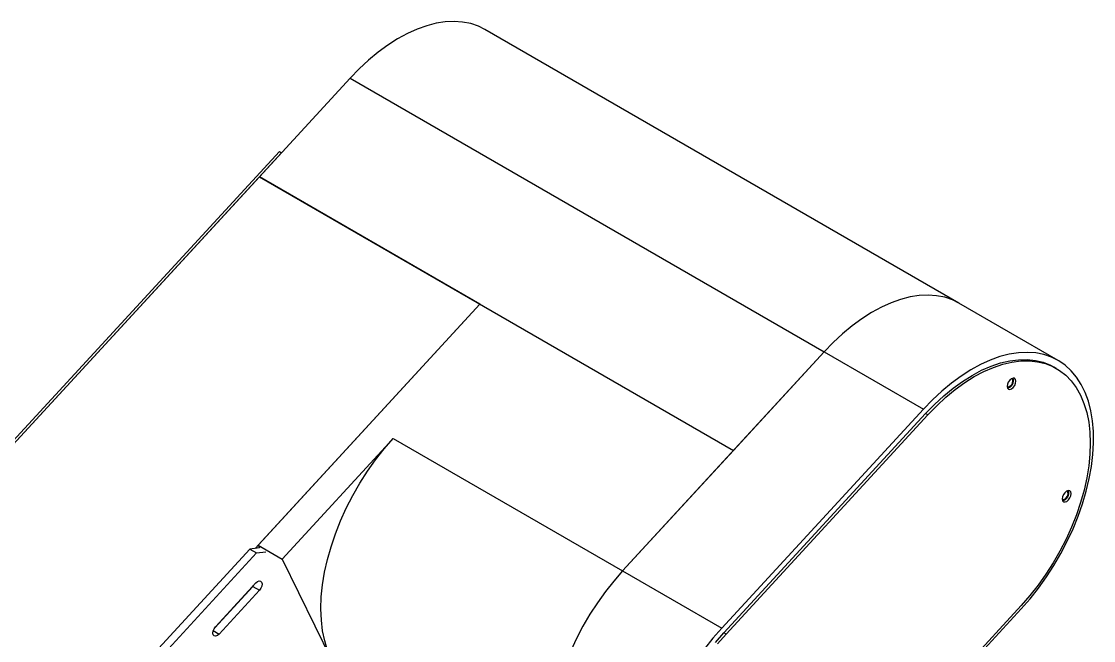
# Model space of a CAD drawing. Header units: millimetres. Extents: x 0.015 to 0.589, y 0.005 to 0.415.
# Drawn here: x 0.36553 to 0.39991, y 0.18786 to 0.20772 of the extents above; entities that cross this region are included whole.
import ezdxf

# ---------------------------------------------------------------- set-up
doc = ezdxf.new("R2010")
doc.units = ezdxf.units.MM

msp = doc.modelspace()

# ---------------------------------------------------------------- linework, layer by layer
at = {"color": 7, "linetype": 'Continuous', "lineweight": 25}
for p, q in [((0.3955932984631472, 0.1986831550631615), (0.380390502667637, 0.2074595422652552)), ((0.3760707950674193, 0.2058987732209159), (0.3731595946570674, 0.2027348924286254)), ((0.3760707950674193, 0.2058987732209159), (0.3912735908629296, 0.1971223860188219)), ((0.3738005107459235, 0.2035491059167765), (0.3585975752696411, 0.1870266173348147)), ((0.3738712214240422, 0.2035082855111853), (0.3586682859477597, 0.1869857969292236)), ((0.3738005107459235, 0.2035491059167765), (0.3738712214240422, 0.2035082855111853)), ((0.3586035926053074, 0.1869154884671728), (0.3731595946570674, 0.2027348924286254)), ((0.3731595946570674, 0.2027348924286254), (0.3883623904525776, 0.1939585052265313)), ((0.3802306624689326, 0.1986528518695121), (0.3731595946570674, 0.2027348924286254)), ((0.3802306624689326, 0.1986528518695121), (0.3730196535926498, 0.1908159566851131)), ((0.3802306624689329, 0.1986528518695117), (0.3731143947991836, 0.1909189210439127)), ((0.3802306624689329, 0.1986528518695117), (0.3883623904525781, 0.1939585052265313)), ((0.3987752789784872, 0.1968462368115601), (0.3955932984631478, 0.1986831550631611)), ((0.3912735908629301, 0.1971223860188218), (0.3848042566177035, 0.1900915398137318)), ((0.3912735908629296, 0.1971223860188219), (0.3883623904525776, 0.1939585052265313)), ((0.3912735908629301, 0.1971223860188218), (0.3944555713782696, 0.1952854677672207)), ((0.3987209998150264, 0.1965889041903738), (0.3986502891369078, 0.1966297245959649)), ((0.3944555713782696, 0.1952854677672207), (0.387986237133043, 0.1882546215621307)), ((0.3880575976369279, 0.1881090533940055), (0.3945269318821545, 0.1951398995990955)), ((0.3881283083150465, 0.1880682329884144), (0.3945976425602731, 0.1950990791935044)), ((0.3945976425602731, 0.1950990791935044), (0.3945269318821545, 0.1951398995990955)), ((0.3774503460933634, 0.1943368619952098), (0.3738922122584888, 0.1904698965824102)), ((0.3774503460933634, 0.1943368619952098), (0.3848042566177035, 0.1900915398137317)), ((0.3883623904525781, 0.1939585052265313), (0.3848042566177035, 0.1900915398137317)), ((0.3731143947991836, 0.1909189210439127), (0.3738922122584888, 0.1904698965824102)), ((0.3731143947991836, 0.1909189210439127), (0.3731561968145417, 0.1908336491852748)), ((0.3657385636738311, 0.183060669122593), (0.3728548313435804, 0.190794599948192)), ((0.3659506957081871, 0.1829382079058196), (0.3730669633779363, 0.1906721387314186)), ((0.3731561968145416, 0.1908336491852748), (0.3728548313435804, 0.190794599948192)), ((0.3728548313435804, 0.190794599948192), (0.3730669633779363, 0.1906721387314186)), ((0.3730669633779363, 0.1906721387314186), (0.3733683288488976, 0.1907111879685014)), ((0.3738922122584888, 0.1904698965824102), (0.3754621433439573, 0.1872673968836558)), ((0.3848042566177035, 0.1900915398137318), (0.387986237133043, 0.1882546215621307)), ((0.3717234144305982, 0.1882708702883027), (0.3729452555538517, 0.1895987622628113)), ((0.3717493439329464, 0.1883030408740202), (0.3730432107819918, 0.1897092101150382)), ((0.3731573875882077, 0.1894763010460379), (0.3718635207391623, 0.1880701318050199)), ((0.3729452555538517, 0.1895987622628113), (0.3729711850561996, 0.1896309328485284)), ((0.3729452555538517, 0.1895987622628113), (0.3731573875882077, 0.1894763010460379)), ((0.3726103136712905, 0.1892387392918289), (0.3726112122131286, 0.1892357253156646)), ((0.3724036399643237, 0.1890101366379937), (0.372401985965029, 0.1890123295860598)), ((0.3975947837234403, 0.1889852161322459), (0.3911254494782137, 0.1819543699271559)), ((0.39112609930398, 0.1818496221646218), (0.3975954335492066, 0.1888804683697119)), ((0.3881283083150465, 0.1880682329884144), (0.3880575976369279, 0.1881090533940055))]:
    msp.add_line(p, q, dxfattribs=at)
at = {"color": 8, "linetype": 'Continuous', "lineweight": 25}
msp.add_line((0.3716770363743876, 0.1881777869373004), (0.3718635207391623, 0.1880701318050199), dxfattribs=at)
at = {"color": 7, "linetype": 'Continuous', "lineweight": 25, "flags": 128}
for points in [[(0.380390502667637, 0.2074595422652553), (0.3801823059341514, 0.2075627729037301), (0.3799371949012199, 0.2076464136545789), (0.3796771903872279, 0.2076979508471438), (0.3794039786212206, 0.2077170502429548), (0.3791193314863404, 0.2077035879751007), (0.3788250950284853, 0.2076576513515547), (0.3785231774839922, 0.2075795382889477), (0.3782155369039923, 0.2074697553804652), (0.3779041684556986, 0.2073290146103959), (0.37759109148298, 0.2071582287366403), (0.3772783364101422, 0.2069585053711258), (0.3769679315738464, 0.2067311397965176), (0.3766618900685683, 0.2064776065658147), (0.3763621966909072, 0.2061995499393068), (0.3760707950674193, 0.2058987732209159)], [(0.3955932984631478, 0.1986831550631611), (0.3953851017296622, 0.198786385701636), (0.3951399906967307, 0.1988700264524848), (0.3948799861827387, 0.1989215636450498), (0.3946067744167314, 0.1989406630408607), (0.3943221272818512, 0.1989272007730067), (0.3940278908239961, 0.1988812641494606), (0.393725973279503, 0.1988031510868537), (0.3934183326995032, 0.1986933681783712), (0.3931069642512094, 0.1985526274083018), (0.3927938872784908, 0.1983818415345462), (0.3924811322056529, 0.1981821181690316), (0.3921707273693572, 0.1979547525944235), (0.3918646858640791, 0.1977012193637206), (0.391564992486418, 0.1974231627372127), (0.3912735908629301, 0.1971223860188218)], [(0.3955932984631475, 0.1986831550631611), (0.3953851017296618, 0.1987863857016363), (0.3951399906967303, 0.1988700264524851), (0.3948799861827383, 0.1989215636450501), (0.3946067744167309, 0.198940663040861), (0.3943221272818508, 0.198927200773007), (0.3940278908239956, 0.1988812641494609), (0.3937259732795025, 0.198803151086854), (0.3934183326995027, 0.1986933681783715), (0.3931069642512089, 0.1985526274083021), (0.3927938872784903, 0.1983818415345465), (0.3924811322056524, 0.1981821181690319), (0.3921707273693567, 0.1979547525944238), (0.3918646858640785, 0.1977012193637209), (0.3915649924864175, 0.1974231627372129), (0.3912735908629296, 0.1971223860188219)], [(0.3975954335492066, 0.1888804683697119), (0.3978766535671732, 0.1892020145275495), (0.3981458681598888, 0.1895422447746127), (0.3984013313674136, 0.1898989525871924), (0.3986413864128175, 0.1902698245782439), (0.3988644764470143, 0.1906524555005899), (0.3990691546455257, 0.1910443638458714), (0.3992540935916926, 0.1914430079380816), (0.3994180938854824, 0.1918458024173104), (0.3995600919220578, 0.1922501350067948), (0.3996791667896623, 0.1926533834545369), (0.3997745462420869, 0.193052932539614), (0.3998456117069823, 0.1934461910328896), (0.3998919022975387, 0.1938306085021293), (0.3999131178015133, 0.1942036918525318), (0.3999091206282215, 0.1945630214954061), (0.3998799367008662, 0.1949062670401317), (0.399825755288415, 0.1952312024076371), (0.3997469277781187, 0.1955357202673761), (0.3996439653966302, 0.1958178457041752), (0.3995175358945035, 0.1960757490263161), (0.3993684592155747, 0.1963077576317892), (0.3991977021793121, 0.196512366855759), (0.3990063722106209, 0.196688249728893), (0.3987957101577673, 0.1968342655832672), (0.3985670822450017, 0.1969494674500349), (0.3983219712120702, 0.1970331082008837), (0.3980619666980781, 0.1970846453934487), (0.3977887549320708, 0.1971037447892596), (0.3975041077971907, 0.1970902825214056), (0.3972098713393356, 0.1970443458978595), (0.3969079537948424, 0.1969662328352526), (0.3966003132148426, 0.1968564499267701), (0.3962889447665489, 0.1967157091567008), (0.3959758677938303, 0.1965449232829451), (0.3956631127209924, 0.1963451999174305), (0.3953527078846967, 0.1961178343428224), (0.3950466663794185, 0.1958643011121195), (0.3947469730017575, 0.1955862444856116), (0.3944555713782696, 0.1952854677672207)], [(0.3945269318821545, 0.1951398995990955), (0.3948125227889525, 0.1954342750338844), (0.3951063995768745, 0.1957057576439188), (0.3954065547694718, 0.1959524929276926), (0.3957109380024257, 0.1961727954330313), (0.3960174700296145, 0.1963651602704396), (0.3963240569264732, 0.1965282733930227), (0.3966286043936211, 0.1966610205727587), (0.3969290320630506, 0.1967624950118063), (0.3972232877091498, 0.196832003536853), (0.3975093612674847, 0.196869071334192), (0.3977852985655769, 0.1968734451931812), (0.3980492146718838, 0.1968450952359287), (0.3982993067717918, 0.196784215121389), (0.3985338664826686, 0.196691220722476), (0.3986502891369078, 0.1966297245959649)], [(0.3945976425602731, 0.1950990791935044), (0.3948832334670711, 0.1953934546282932), (0.3951771102549931, 0.1956649372383277), (0.3954772654475904, 0.1959116725221015), (0.3957816486805443, 0.1961319750274402), (0.3960881807077332, 0.1963243398648485), (0.3963947676045918, 0.1964874529874316), (0.3966993150717397, 0.1966202001671677), (0.3969997427411692, 0.1967216746062153), (0.3972939983872685, 0.1967911831312619), (0.3975800719456034, 0.1968282509286009), (0.3978560092436956, 0.1968326247875901), (0.3981199253500025, 0.1968042748303376), (0.3983700174499105, 0.1967433947157979), (0.3986045771607873, 0.196650400316885), (0.3988220022019672, 0.1965259268796384), (0.3990208073399528, 0.196370824683849), (0.3991996345340658, 0.1961861532347857), (0.3993572622132422, 0.1959731740256997), (0.3994926136206008, 0.1957333419205475), (0.3996047641687848, 0.1954682952157935), (0.3996929477558309, 0.1951798444491853), (0.3997565619984226, 0.1948699600319438), (0.3997951723467791, 0.1945407587888576), (0.3998085150530707, 0.1941944894982226), (0.3997964989730841, 0.1938335175304062), (0.3997592061888297, 0.1934603086899695), (0.3996968914478384, 0.1930774123717213), (0.3996099804229775, 0.1926874441457671), (0.3994990668046734, 0.1922930678905128), (0.399364908245404, 0.1918969775956739), (0.3992084211841642, 0.1915018789595945), (0.399030674586258, 0.1911104709065837), (0.3988328826411817, 0.1907254271505263), (0.3986163964684787, 0.1903493779307052), (0.3983826948882225, 0.1899848920446008), (0.3981333743191768, 0.1896344593003989), (0.3978701378736356, 0.1893004735090766), (0.3975947837234403, 0.1889852161322459)], [(0.3972244414490481, 0.1962135182677567), (0.3971792729042993, 0.1961508419269855), (0.3971496720529001, 0.1960799783437196), (0.3971401453561437, 0.1960117158561312), (0.3971521431672516, 0.1959564468091547), (0.3971838389282429, 0.1959225854141772), (0.3972304072468296, 0.1959152867616296), (0.3972847585186496, 0.1959356620051998), (0.397338618255264, 0.1959806091987563), (0.3973837868000129, 0.1960432855395275), (0.397413387651412, 0.1961141491227935), (0.3974229143481684, 0.1961824116103818), (0.3974109165370606, 0.1962376806573582), (0.3973792207760692, 0.1962715420523358), (0.3973326524574826, 0.1962788407048835), (0.3972783011856625, 0.1962584654613132), (0.3972244414490481, 0.1962135182677567)], [(0.3754621433439573, 0.1872673968836558), (0.3753446522934789, 0.1875450648600647), (0.375252269488002, 0.1878472513774638), (0.375185625995763, 0.1881718921955263), (0.3751451770593895, 0.1885167696882833), (0.3751311989861317, 0.188879527992758), (0.3751437872604034, 0.189257689101899), (0.375182855891527, 0.1896486697918803), (0.3752481380011369, 0.1900497992681403), (0.3753391876462293, 0.1904583374096161), (0.3754553828654051, 0.1908714934865492), (0.3755959299274968, 0.1912864452239995), (0.3757598687535576, 0.1917003580808446), (0.3759460794751737, 0.1921104046125701), (0.3761532900843012, 0.1925137837855827), (0.376380085122371, 0.1929077401111096), (0.376624915349306, 0.1932895824679809), (0.3768861083264016, 0.1936567024857161), (0.377161879840778, 0.1940065923623395), (0.3774503460933634, 0.1943368619952098)], [(0.3989941819453944, 0.1926034276982517), (0.3989490134006456, 0.1925407513574804), (0.3989194125492464, 0.1924698877742145), (0.39890988585249, 0.1924016252866261), (0.3989218836635978, 0.1923463562396497), (0.3989535794245892, 0.1923124948446721), (0.3990001477431759, 0.1923051961921245), (0.399054499014996, 0.1923255714356948), (0.3991083587516103, 0.1923705186292513), (0.3991535272963592, 0.1924331949700226), (0.3991831281477584, 0.1925040585532885), (0.3991926548445147, 0.1925723210408769), (0.3991806570334069, 0.1926275900878533), (0.3991489612724156, 0.1926614514828309), (0.3991023929538289, 0.1926687501353785), (0.3990480416820088, 0.1926483748918082), (0.3989941819453944, 0.1926034276982517)], [(0.3848042566177035, 0.1900915398137317), (0.384523036599737, 0.1897699936558941), (0.3842538220070214, 0.1894297634088309), (0.3839983587994965, 0.1890730555962512), (0.3837583037540926, 0.1887021836051997), (0.3835352137198957, 0.1883195526828538), (0.3833305355213845, 0.1879276443375722), (0.3831455965752175, 0.187529000245362)], [(0.3848042566177035, 0.1900915398137318), (0.3845230365997369, 0.1897699936558941), (0.3842538220070213, 0.1894297634088309), (0.3839983587994965, 0.1890730555962512), (0.3837583037540926, 0.1887021836051997), (0.3835352137198957, 0.1883195526828538), (0.3833305355213844, 0.1879276443375722), (0.3831455965752174, 0.187529000245362)], [(0.3730432107819918, 0.1897092101150382), (0.3730970705186061, 0.1897541573085947), (0.3731514217904262, 0.189774532552165), (0.3731979901090128, 0.1897672338996174), (0.3732296858700042, 0.1897333725046398), (0.373241683681112, 0.1896781034576634), (0.3732321569843556, 0.1896098409700751), (0.3732025561329564, 0.1895389773868092), (0.3731573875882077, 0.1894763010460379)], [(0.3718635207391623, 0.1880701318050199), (0.371809661002548, 0.1880251846114633), (0.3717553097307279, 0.1880048093678931), (0.3717087414121412, 0.1880121080204407), (0.3716770456511498, 0.1880459694154182), (0.371665047840042, 0.1881012384623947), (0.3716745745367983, 0.1881695009499831), (0.3717041753881975, 0.188240364533249), (0.3717493439329464, 0.1883030408740202)], [(0.387986237133043, 0.1882546215621307), (0.3877050171150764, 0.1879330754042931), (0.3874358025223608, 0.1875928451572298)], [(0.3877822434867327, 0.1877937960171746), (0.3880575976369279, 0.1881090533940055)], [(0.3878529541648514, 0.1877529756115836), (0.3881283083150465, 0.1880682329884144)]]:
    msp.add_lwpolyline(points, dxfattribs=at)
at = {"color": 7, "linetype": 'Continuous', "lineweight": 25}
for centre, radius, start, end in [((0.397134529305988, 0.1961819253395528), 0.0001896425189643672, 272.1451060244548, 27.86027475915175), ((0.3970950231577555, 0.1962047317561557), 0.0002558543958951387, 283.0141856565534, 16.99119087614029), ((0.3989042688639086, 0.1925718353134853), 0.0001896434532340609, 272.1457012316399, 27.85967685838294), ((0.3988647636540905, 0.1925946411866572), 0.0002558543959066181, 283.0141856620331, 16.99119087064282)]:
    msp.add_arc(centre, radius, start, end, dxfattribs=at)

doc.saveas('drawing.dxf')
